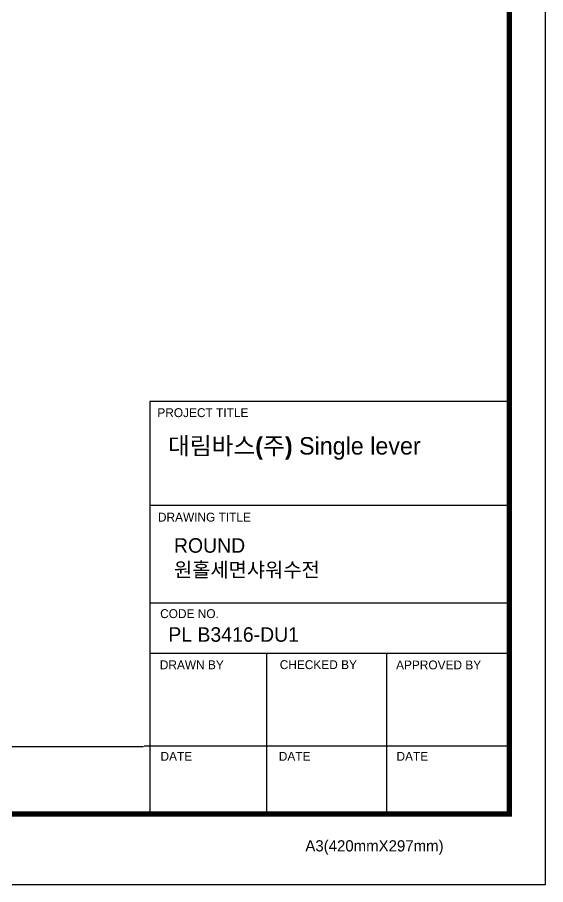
# Model space of a CAD drawing. Extents: x 1425 to 2779, y 0 to 992.
# Drawn here: x 2461 to 2779, y 0 to 522 of the extents above; entities that cross this region are included whole.
import ezdxf

# ---------------------------------------------------------------- set-up
doc = ezdxf.new("R2010")
doc.units = 0
doc.header["$LTSCALE"] = 10
doc.header["$MEASUREMENT"] = 0
doc.layers.get('0').update_dxf_attribs({"linetype": 'CONTINUOUS'})
doc.styles.add('Daelim Dimension', font='')
doc.styles.get('Daelim Dimension').set_extended_font_data('나눔고딕')

msp = doc.modelspace()

# ---------------------------------------------------------------- linework, layer by layer
at = {"color": 5, "lineweight": -3, "ltscale": 40}
for p, q in [((2756.84, 290.84), (2540.43, 290.84)), ((2756.84, 228.28), (2540.43, 228.28)), ((2756.84, 228.28), (2540.43, 228.28)), ((2756.84, 169.44), (2540.43, 169.44)), ((2756.84, 169.44), (2540.43, 169.44)), ((2756.84, 139.09), (2540.43, 139.09)), ((2756.84, 139.09), (2540.43, 139.09)), ((2610.72, 139.09), (2610.72, 42.48)), ((2682.86, 139.09), (2682.86, 42.48)), ((2756.84, 83.29), (2537.01, 83.29)), ((2756.84, 83.29), (2542.12, 83.29)), ((2756.84, 42.48), (2571.38, 42.48))]:
    msp.add_line(p, q, dxfattribs=at)
at = {"color": 5, "lineweight": -3, "ltscale": 0.5}
msp.add_line((2540.43, 290.84), (2540.43, 41.17), dxfattribs=at)
at = {"color": 5, "lineweight": -3}
msp.add_line((1446.44, 83.13), (2536.75, 83.13), dxfattribs=at)
at = {"lineweight": -3, "ltscale": 0.5}
msp.add_lwpolyline([(1424.67, 0), (2778.75, 0), (2778.75, 992.16), (1424.67, 992.16)], close=True, dxfattribs=at)
at = {"color": 5, "linetype": 'ByBlock', "lineweight": -3, "const_width": 3.12}
msp.add_lwpolyline([(1446.44, 42.48), (2756.84, 42.48), (2756.84, 969.12), (1446.44, 969.12)], close=True, dxfattribs=at)

# ---------------------------------------------------------------- texts
at = {"color": 5, "lineweight": -3, "ltscale": 40, "style": 'Daelim Dimension'}
for s, height, p in [('PROJECT TITLE', 5.3435, (2545.01, 281.42)), ('DRAWING TITLE', 5.3435, (2545.35, 218.53)), ('CODE NO.', 5.344, (2546.69, 160.45)), ('DRAWN BY', 5.344, (2546.48, 129.65)), ('CHECKED BY', 5.344, (2618.68, 129.74)), ('APPROVED BY', 5.3435, (2688.7, 129.57)), ('DATE', 5.344, (2546.9, 74.57)), ('DATE', 5.344, (2618.11, 74.57)), ('DATE', 5.344, (2688.95, 74.57)), ('A3(420mmX297mm)', 6.7441, (2634.09, 19.99))]:
    msp.add_text(s, height=height, dxfattribs=at).set_placement(p)
at = {"lineweight": -3, "attachment_point": 1, "style": 'Daelim Dimension'}
for s, insert, char_height, width in [('{\\fPretendard Variable SemiBold|b0|i0|c129|p2;\\C7;대림바스(주)\\f나눔고딕|b0|i0|c129|p50; }Single lever', (2551.37, 269.35), 10.4749, 168.3551), (' ROUND\\P 원홀세면샤워수전 ', (2551.74, 208.52), 8.745, 147.1623), ('PL B3416-DU1', (2551.59, 154.94), 8.7446, 147.1623)]:
    msp.add_mtext(s, dxfattribs=dict(at, insert=insert, char_height=char_height, width=width))

doc.saveas('drawing.dxf')
